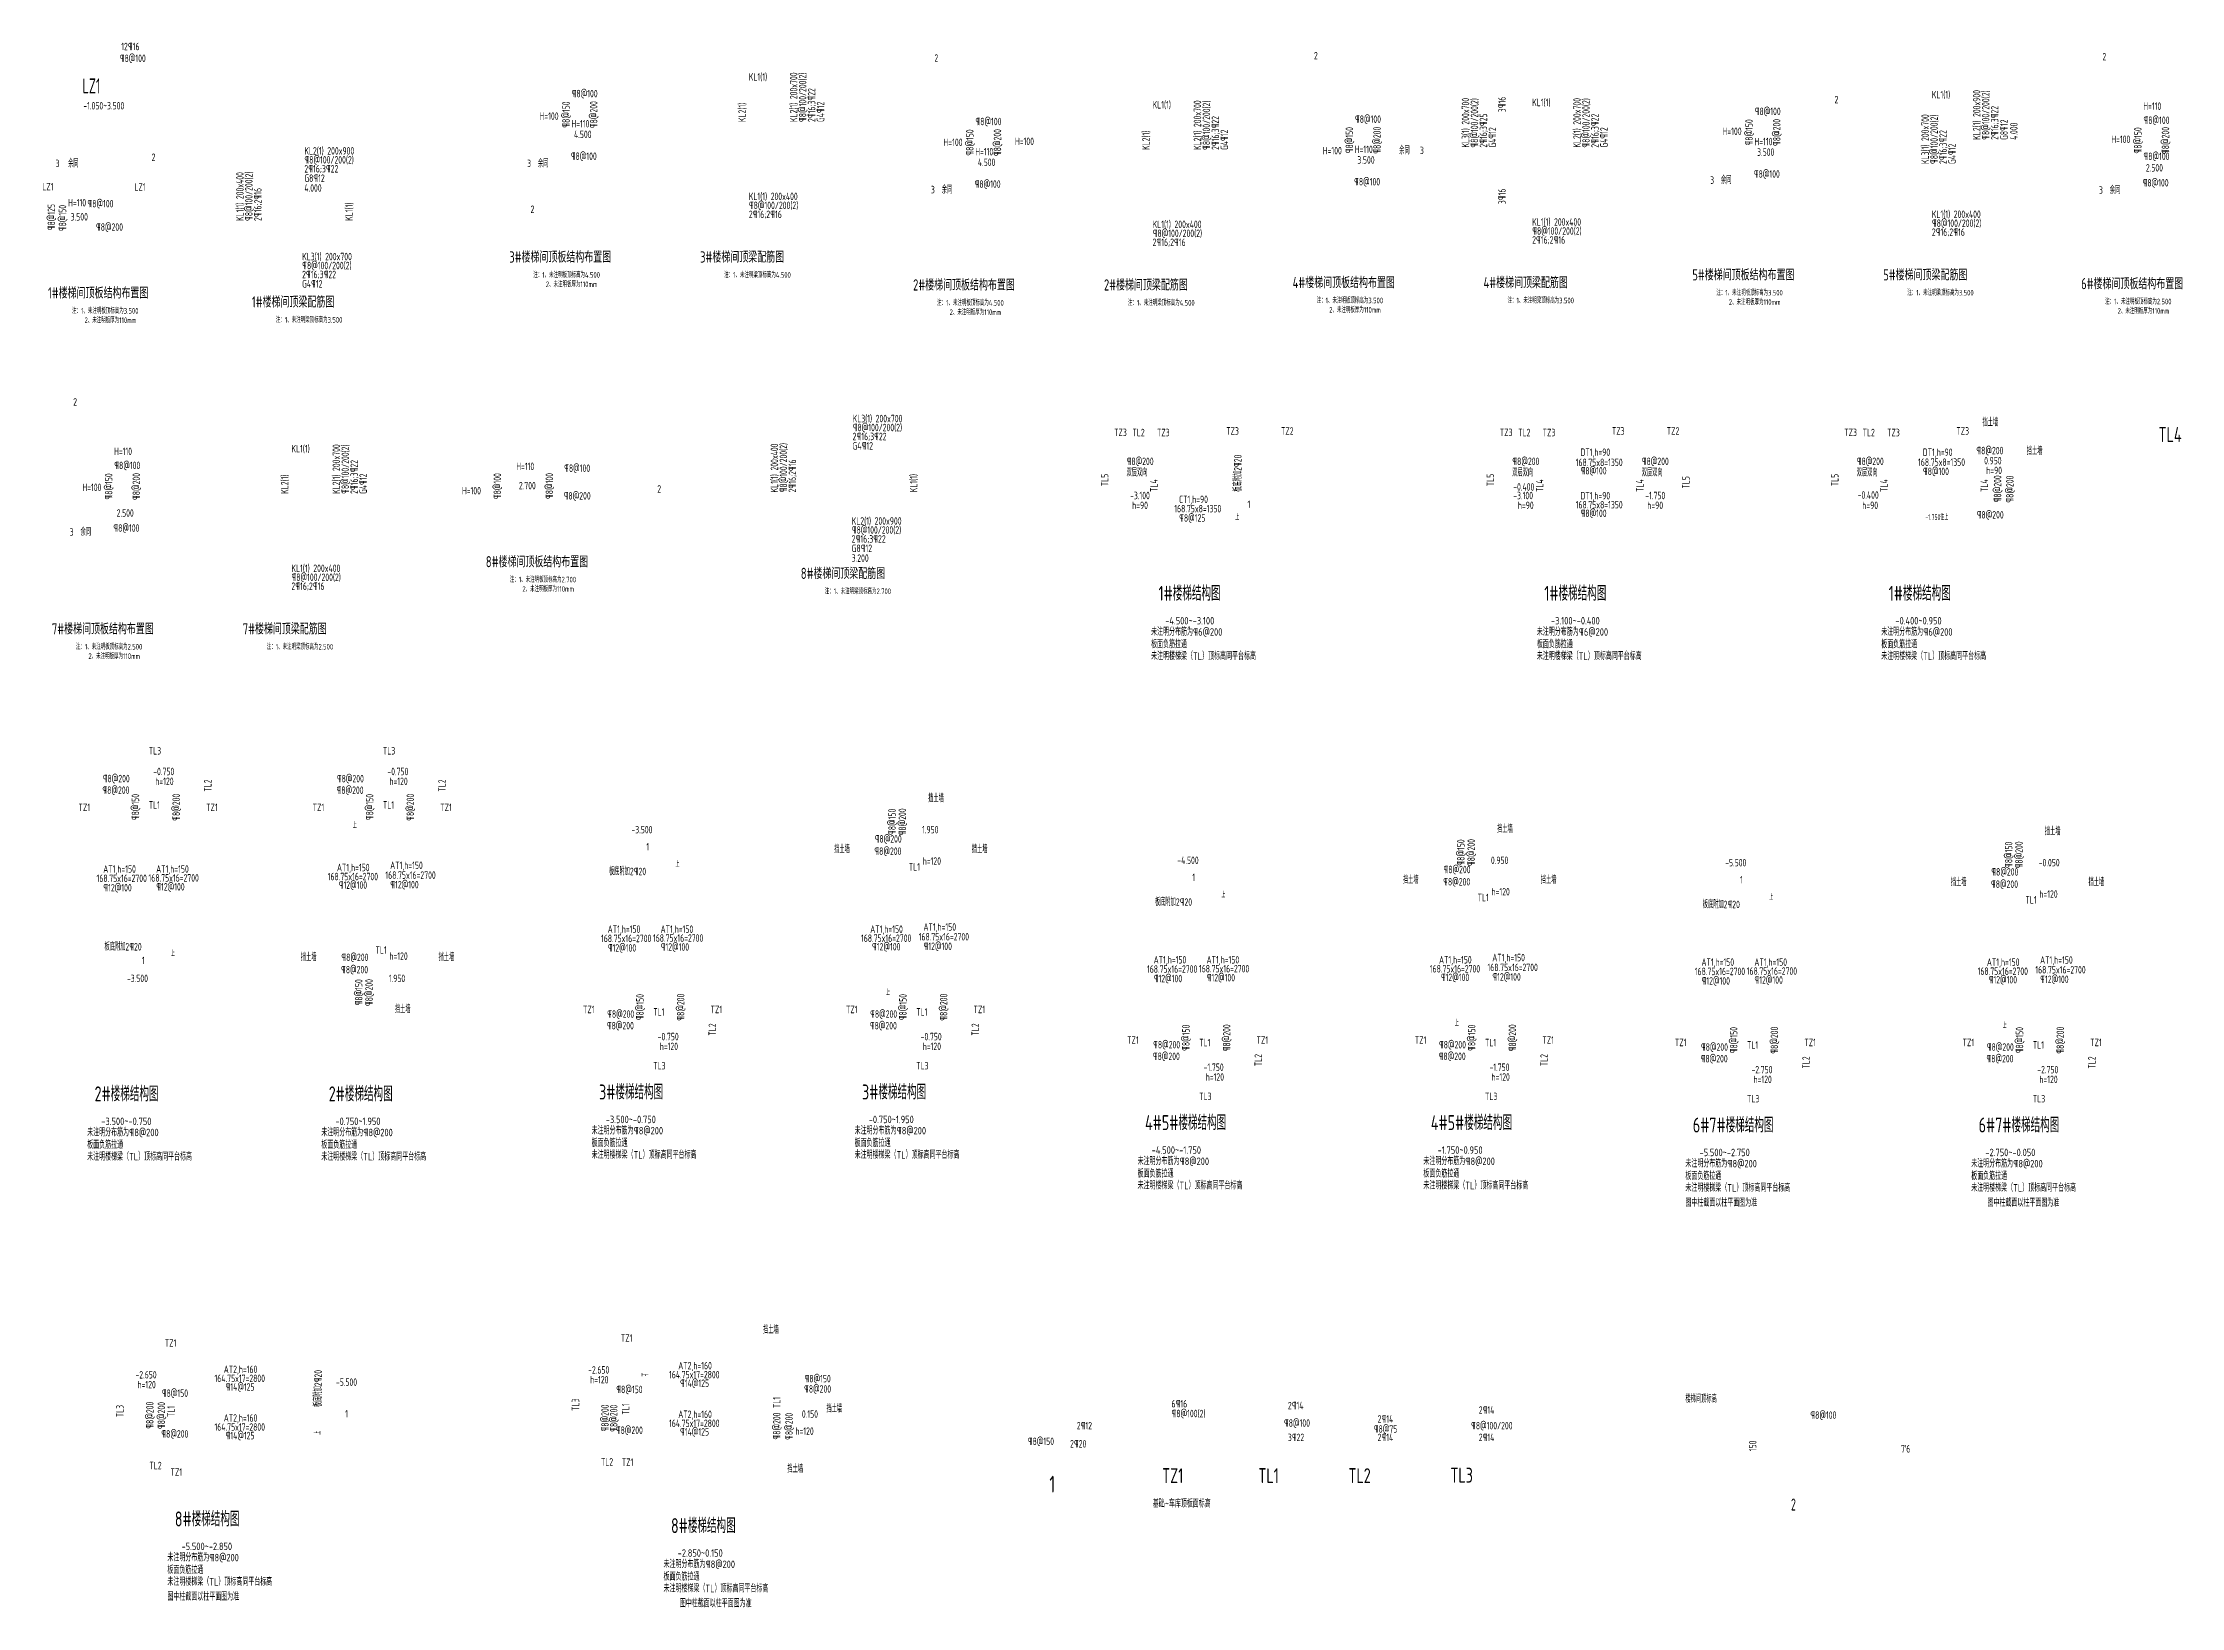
# Model space of a CAD drawing. Extents: x 2468086 to 6957054, y -3413633 to -667223.
# Drawn here: x 4957225 to 5100347, y -1425152 to -1320450 of the extents above; entities that cross this region are included whole.
import ezdxf

# ---------------------------------------------------------------- set-up
doc = ezdxf.new("R2010")
doc.units = 0
doc.header["$LTSCALE"] = 100
doc.header["$MEASUREMENT"] = 0
doc.layers.get('0').update_dxf_attribs({"linetype": 'CONTINUOUS'})
for name, color, linetype in [('柱编号', 211, 'CONTINUOUS'), ('水平标注', 2, 'CONTINUOUS'), ('轴线__尺寸数字', 7, 'CONTINUOUS')]:
    doc.layers.add(name, color=color, linetype=linetype)
doc.styles.add('GB', font='gbxwxt.shx', dxfattribs={"width": 0.7, "height": 500, "bigfont": 'gbhzfs.shx'})

msp = doc.modelspace()

# ---------------------------------------------------------------- texts
at = {"style": 'GB', "width": 0.7}
for s, height, p in [('12¶16', 500, (4962476.6, -1320950)), ('¶8@100', 500, (4962375, -1321738.1)), ('LZ1', 1000, (4959884.1, -1323835.8)), ('-1.050~3.500', 500, (4959938.8, -1324914.6)), ('H=100', 500, (4990474.7, -1325609.9)), ('H=110', 500, (5097806.6, -1324942.1)), ('H=110', 500, (4992606.3, -1326118.8)), ('4.500', 500, (4992780.8, -1326828.7)), ('H=100', 500, (5069651.3, -1326621.5)), ('H=100', 500, (5095666.3, -1327161.8)), ('H=100', 500, (5017510.6, -1327362.3)), ('H=110', 500, (5019632.9, -1327987)), ('H=100', 500, (5022292, -1327296.9)), ('H=100', 500, (5042896.3, -1327915.8)), ('H=110', 500, (5045035, -1327830.5)), ('3.500', 500, (5045209.6, -1328540.4)), ('余同', 500, (5048006.1, -1327915)), ('H=110', 500, (5071785.8, -1327310.2)), ('3.500', 500, (5071960.4, -1328020.2)), ('余同', 500, (4958922.4, -1328787)), ('余同', 500, (4990363.7, -1328787)), ('4.500', 500, (5019807.5, -1328696.9)), ('余同', 500, (5069543.2, -1329904.3)), ('2.500', 500, (5097981.2, -1329067.9)), ('LZ1', 500, (4957192.6, -1330331)), ('H=110', 500, (4958922.4, -1331403.9)), ('¶8@100', 500, (4960211, -1331464.6)), ('LZ1', 500, (4963357.4, -1330349.1)), ('余同', 500, (5017390.3, -1330535.1)), ('余同', 500, (5095564, -1330571.8)), ('3.500', 500, (4959092.5, -1332348.4)), ('¶8@200', 500, (4960781.7, -1333034.7)), ('H=110', 500, (4961994.9, -1348045.7)), ('H=110', 500, (4988913.1, -1349050.9)), ('¶8@100', 500, (4992114.8, -1349171.7)), ('H=100', 500, (4959875.4, -1350457.4)), ('H=100', 500, (4985279.5, -1350676.2)), ('2.700', 500, (4989087.7, -1350335.4)), ('¶8@200', 500, (4992083.9, -1351021.7)), ('2.500', 500, (4962169.5, -1352171.5)), ('上', 375, (5037035, -1352388.9)), ('-1.750往上', 375, (5083224.5, -1352388.9)), ('余同', 500, (4959752.3, -1353447.9)), ('上', 375, (4977974.4, -1373010.1)), ('上', 375, (4999569.2, -1375616.4)), ('上', 375, (5036109.6, -1377666.4)), ('上', 375, (5072773.7, -1377825.1)), ('上', 375, (4965807.6, -1381586)), ('上', 375, (5013667, -1384192.2)), ('上', 375, (5051736.4, -1386242.2)), ('上', 375, (5088400.5, -1386401)), ('¶8@150', 500, (5008205, -1410100.8)), ('¶8@150', 500, (4965185.9, -1411075.4)), ('¶8@150', 500, (4995605, -1410827.4)), ('¶8@200', 500, (5008174.1, -1410791.9)), ('楼梯间顶标高', 500, (5067161.8, -1411461.2)), ('¶8@100(2)', 500, (5032766.8, -1412437)), ('6¶16', 500, (5032766.8, -1411785.6)), ('¶8@100', 500, (5040292.7, -1413076.7)), ('2¶14', 500, (5040555, -1411904.2)), ('2¶14', 500, (5046564.1, -1412804.2)), ('2¶14', 500, (5053330.8, -1412204.2)), ('¶8@100', 500, (5075521.1, -1412543.7)), ('¶8@200', 500, (4965155, -1413801.1)), ('¶8@200', 500, (4995574.1, -1413553.1)), ('¶8@150', 500, (5023145.9, -1414299)), ('2¶20', 500, (5025981.5, -1414465.2)), ('2¶12', 500, (5026427.5, -1413251.1)), ('3¶22', 500, (5040555, -1414036.7)), ('¶8@75', 500, (5046301.8, -1413468.8)), ('2¶14', 500, (5046564.1, -1414036.7)), ('¶8@100/200', 500, (5052815.1, -1413247.6)), ('2¶14', 500, (5053330.8, -1414036.7)), ('TL2 ', 500, (4964362, -1415918.1)), ('TL2 ', 500, (4994581.1, -1415670)), ('7′6', 500, (5081593.6, -1414800.7)), ('2', 800, (5074227.6, -1418680.1))]:
    msp.add_text(s, height=height, dxfattribs=at).set_placement(p)
for s, height, rotation, p in [('¶8@150', 500, 90, (4992494, -1326138.7)), ('¶8@200', 500, 90, (4994344, -1326169.6)), ('¶8@150', 500, 90, (5019520.7, -1328007)), ('¶8@200', 500, 90, (5021370.6, -1328037.8)), ('¶8@150', 500, 90, (5044922.7, -1327850.4)), ('¶8@200', 500, 90, (5046772.7, -1327881.3)), ('¶8@150', 500, 90, (5071673.6, -1327330.2)), ('¶8@200', 500, 90, (5073523.5, -1327361.1)), ('¶8@150', 500, 90, (5097694.3, -1327867.5)), ('¶8@200', 500, 90, (5099544.3, -1327898.3)), ('¶8@150', 500, 90, (4961882.6, -1351024.7)), ('¶8@200', 500, 90, (4963732.6, -1351055.6)), ('¶8@150', 500, 90, (4963677.9, -1372481.2)), ('¶8@200', 500, 90, (4966403.6, -1372524)), ('TL2 ', 500, 90, (4968520.5, -1370567.3)), ('¶8@150', 500, 90, (4979347.4, -1372481.2)), ('¶8@200', 500, 90, (4982073.1, -1372524)), ('TL2 ', 500, 90, (4984190, -1370567.3)), ('¶8@150', 500, 90, (5014313.3, -1373471.5)), ('¶8@200', 500, 90, (5015004.5, -1373502.4)), ('¶8@150', 500, 90, (5052382.8, -1375521.5)), ('¶8@200', 500, 90, (5053073.9, -1375552.3)), ('¶8@150', 500, 90, (5089046.8, -1375680.2)), ('¶8@200', 500, 90, (5089738, -1375711.1)), ('¶8@150', 500, 90, (4978620.8, -1384881.2)), ('¶8@200', 500, 90, (4979311.9, -1384924)), ('¶8@150', 500, 90, (4997439.4, -1385871.5)), ('¶8@200', 500, 90, (5000165.1, -1385902.4)), ('¶8@150', 500, 90, (5015040, -1385871.5)), ('¶8@200', 500, 90, (5017765.7, -1385902.4)), ('TL2 ', 500, 90, (5002282, -1386895.4)), ('TL2 ', 500, 90, (5019882.6, -1386895.4)), ('¶8@150', 500, 90, (5033979.9, -1387921.5)), ('¶8@200', 500, 90, (5036705.6, -1387952.3)), ('¶8@150', 500, 90, (5053109.4, -1387921.5)), ('¶8@200', 500, 90, (5055835.1, -1387952.3)), ('¶8@150', 500, 90, (5070643.9, -1388080.2)), ('¶8@200', 500, 90, (5073369.7, -1388111.1)), ('¶8@150', 500, 90, (5089773.5, -1388080.2)), ('¶8@200', 500, 90, (5092499.2, -1388111.1)), ('TL2 ', 500, 90, (5038822.5, -1388945.3)), ('TL2 ', 500, 90, (5057952, -1388945.3)), ('TL2 ', 500, 90, (5075486.6, -1389104.1)), ('TL2 ', 500, 90, (5094616.1, -1389104.1)), ('上', 375, 270, (4997284.3, -1409454.4)), ('上', 375, 90, (4975816.7, -1413608.7)), ('150', 500, 90, (5071915.3, -1414707.2))]:
    msp.add_text(s, height=height, rotation=rotation, dxfattribs=at).set_placement(p)
at = {"ltscale": 0.1, "style": 'GB', "width": 0.8}
for s, height, p in [('注：1、未注明板顶标高为4.500', 375, (4990053.7, -1336172.2)), ('2、未注明板厚为110mm', 375, (4990891.6, -1336800.6)), ('注：1、未注明梁顶标高为4.500', 375, (5002827.9, -1336172.2)), ('注：1、未注明板顶标高为3.500', 375, (4959182.7, -1338576.3)), ('注：1、未注明板顶标高为4.500', 375, (5017080.4, -1338040.5)), ('注：1、未注明梁顶标高为4.500', 375, (5029854.6, -1338040.5)), ('注：1、未注明板顶标高为3.500', 375, (5042482.4, -1337883.9)), ('2、未注明板厚为110mm', 375, (5043320.3, -1338512.3)), ('注：1、未注明梁顶标高为3.500', 375, (5055256.6, -1337883.9)), ('注：1、未注明板顶标高为3.500', 375, (5069233.2, -1337363.7)), ('2、未注明板厚为110mm', 375, (5070071.2, -1337992)), ('注：1、未注明梁顶标高为3.500', 375, (5082007.5, -1337363.7)), ('注：1、未注明板顶标高为2.500', 375, (5095254, -1337954.6)), ('2、未注明板厚为110mm', 375, (5096092, -1338582.9)), ('2、未注明板厚为110mm', 375, (4960020.7, -1339204.7)), ('注：1、未注明梁顶标高为3.500', 375, (4972827.1, -1339180.8)), ('2、未注明板厚为110mm', 375, (5017918.3, -1338668.8)), ('注：1、未注明板顶标高为2.700', 375, (4988485, -1356563.3)), ('2、未注明板厚为110mm', 375, (4989322.9, -1357191.7)), ('注：1、未注明梁顶标高为2.700', 375, (5009565.7, -1357346.4)), ('未注明分布筋为¶6@200', 500, (5031404.1, -1360130.7)), ('-4.500~-3.100', 500, (5032348.8, -1359381.6)), ('未注明分布筋为¶6@200', 500, (5057219.7, -1360130.7)), ('-3.100~-0.400', 500, (5058164.4, -1359381.6)), ('未注明分布筋为¶6@200', 500, (5080271.7, -1360130.7)), ('-0.400~0.950', 500, (5081216.4, -1359381.6)), ('注：1、未注明板顶标高为2.500', 375, (4959442.3, -1361058.2)), ('注：1、未注明梁顶标高为2.500', 375, (4972216.6, -1361058.2)), ('板面负筋拉通', 500, (5031404.1, -1360961.4)), ('板面负筋拉通', 500, (5057219.7, -1360961.4)), ('板面负筋拉通', 500, (5080271.7, -1360961.4)), ('2、未注明板厚为110mm', 375, (4960280.2, -1361686.5)), ('未注明楼梯梁（TL）顶标高同平台标高', 500, (5031404.1, -1361754.3)), ('未注明楼梯梁（TL）顶标高同平台标高', 500, (5057219.7, -1361754.3)), ('未注明楼梯梁（TL）顶标高同平台标高', 500, (5080271.7, -1361754.3)), ('-3.500~-0.750', 500, (4961142.7, -1392880.2)), ('-0.750~1.950', 500, (4976812.2, -1392880.2)), ('-3.500~-0.750', 500, (4994904.3, -1392756.8)), ('-0.750~1.950', 500, (5012504.8, -1392756.8)), ('板面负筋拉通', 500, (4960198, -1394460)), ('未注明分布筋为¶8@200', 500, (4960198, -1393629.3)), ('板面负筋拉通', 500, (4975867.6, -1394460)), ('未注明分布筋为¶8@200', 500, (4975867.6, -1393629.3)), ('板面负筋拉通', 500, (4993959.6, -1394336.6)), ('未注明分布筋为¶8@200', 500, (4993959.6, -1393505.9)), ('板面负筋拉通', 500, (5011560.1, -1394336.6)), ('未注明分布筋为¶8@200', 500, (5011560.1, -1393505.9)), ('未注明楼梯梁（TL）顶标高同平台标高', 500, (4960198, -1395252.9)), ('未注明楼梯梁（TL）顶标高同平台标高', 500, (4975867.6, -1395252.9)), ('未注明楼梯梁（TL）顶标高同平台标高', 500, (4993959.6, -1395129.5)), ('未注明楼梯梁（TL）顶标高同平台标高', 500, (5011560.1, -1395129.5)), ('未注明分布筋为¶8@200', 500, (5030500, -1395555.8)), ('-4.500~-1.750', 500, (5031444.7, -1394806.7)), ('未注明分布筋为¶8@200', 500, (5049629.6, -1395555.8)), ('-1.750~0.950', 500, (5050574.2, -1394806.7)), ('未注明分布筋为¶8@200', 500, (5067164.1, -1395714.6)), ('-5.500~-2.750', 500, (5068108.8, -1394965.5)), ('未注明分布筋为¶8@200', 500, (5086293.6, -1395714.6)), ('-2.750~-0.050', 500, (5087238.3, -1394965.5)), ('板面负筋拉通', 500, (5030500, -1396386.5)), ('未注明楼梯梁（TL）顶标高同平台标高', 500, (5030500, -1397179.4)), ('板面负筋拉通', 500, (5049629.6, -1396386.5)), ('未注明楼梯梁（TL）顶标高同平台标高', 500, (5049629.6, -1397179.4)), ('板面负筋拉通', 500, (5067164.1, -1396545.3)), ('未注明楼梯梁（TL）顶标高同平台标高', 500, (5067164.1, -1397338.2)), ('板面负筋拉通', 500, (5086293.6, -1396545.3)), ('未注明楼梯梁（TL）顶标高同平台标高', 500, (5086293.6, -1397338.2)), ('图中柱截面以柱平面图为准', 500, (5067164.1, -1398336)), ('图中柱截面以柱平面图为准', 500, (5087385.6, -1398336)), ('基础~车库顶板面标高', 500, (5031515.4, -1418471.9)), ('-5.500~-2.850', 500, (4966510.7, -1421329.8)), ('板面负筋拉通', 500, (4965566, -1422909.6)), ('未注明分布筋为¶8@200', 500, (4965566, -1422078.9)), ('未注明分布筋为¶8@200', 500, (4998773.3, -1422526.6)), ('-2.850~0.150', 500, (4999718, -1421777.5)), ('未注明楼梯梁（TL）顶标高同平台标高', 500, (4965566, -1423702.5)), ('板面负筋拉通', 500, (4998773.3, -1423357.2)), ('未注明楼梯梁（TL）顶标高同平台标高', 500, (4998773.3, -1424150.2)), ('图中柱截面以柱平面图为准', 500, (4965566, -1424700.3)), ('图中柱截面以柱平面图为准', 500, (4999865.2, -1425147.9))]:
    msp.add_text(s, height=height, dxfattribs=at).set_placement(p)
at = {"layer": '柱编号', "style": 'GB', "width": 0.7}
for s, p in [('2', (5016900.9, -1321719.2)), ('2', (5042303, -1321562.6)), ('2', (5095074.6, -1321633.3)), ('¶8@100', (4992615.9, -1324100.7)), ('¶8@100', (5045044.6, -1325812.4)), ('¶8@100', (5071795.5, -1325292.2)), ('2', (5077143.9, -1324506.6)), ('¶8@100', (5097816.3, -1325883.1)), ('¶8@100', (5019642.6, -1325969)), ('2', (4964512.2, -1328359.1)), ('¶8@100', (4992557.7, -1328290.4)), ('3', (5049392.5, -1327904.1)), ('¶8@100', (5097816.3, -1328299.8)), ('3', (4958081.7, -1328776.1)), ('3', (4989639.9, -1328776.1)), ('¶8@100', (5019584.4, -1330158.7)), ('¶8@100', (5044986.4, -1330002.1)), ('3', (5068819.5, -1329893.4)), ('¶8@100', (5071737.3, -1329481.9)), ('¶8@100', (5097758, -1330072.8)), ('3', (5016666.6, -1330524.2)), ('3', (5094840.3, -1330560.9)), ('2', (4989874.3, -1331838.3)), ('2', (4959262.9, -1344736.9)), ('TZ3', (5028925.3, -1346773.4)), ('TL2', (5030158.5, -1346782.6)), ('TZ3', (5031793.5, -1346785.1)), ('TZ3', (5036428.4, -1346676.6)), ('TZ2', (5040095.5, -1346676.6)), ('TZ3', (5054740.9, -1346773.4)), ('TL2', (5055974.1, -1346782.6)), ('TZ3', (5057609.1, -1346785.1)), ('TZ3', (5062244, -1346676.6)), ('TZ2', (5065911.1, -1346676.6)), ('TZ3', (5077792.9, -1346773.4)), ('TL2', (5079026.1, -1346782.6)), ('TZ3', (5080661.1, -1346785.1)), ('TZ3', (5085296, -1346676.6)), ('挡土墙', (5087046.9, -1346110.5)), ('¶8@200', (5029758.2, -1348713.1)), ('¶8@200', (5055573.8, -1348713.1)), ('DT1,h=90', (5060140.8, -1348101)), ('¶8@200', (5064238, -1348713.1)), ('¶8@200', (5078625.8, -1348713.1)), ('DT1,h=90', (5083055.1, -1348101)), ('¶8@200', (5086632.1, -1347991.1)), ('0.950', (5087157.5, -1348664.4)), ('挡土墙', (5090006.2, -1348026.5)), ('¶8@100', (4962004.6, -1348986.7)), ('双层双向', (5029758.2, -1349468.7)), ('双层双向', (5055573.8, -1349468.7)), ('168.75x8=1350', (5059820.1, -1348783.6)), ('¶8@100', (5060142, -1349343.1)), ('双层双向', (5064238, -1349468.7)), ('双层双向', (5078625.8, -1349468.7)), ('168.75x8=1350', (5082734.4, -1348768.3)), ('¶8@100', (5083056.3, -1349386.5)), ('h=90', (5087293.7, -1349320.1)), ('2', (4998352.3, -1350563.2)), ('-3.100', (5029997.9, -1350999.9)), ('CT1,h=90', (5033275.2, -1351257.9)), ('-0.400', (5055641.8, -1350424.3)), ('-3.100', (5055641.8, -1350999.9)), ('DT1,h=90', (5060140.8, -1351012)), ('-1.750', (5064477.7, -1350999.9)), ('-0.400', (5078693.8, -1350966.6)), ('h=90', (5030134, -1351655.6)), ('168.75x8=1350', (5032954.5, -1351876.2)), ('¶8@125', (5033276.5, -1352503.3)), ('1', (5037859.5, -1351582.8)), ('h=90', (5055949.6, -1351655.6)), ('168.75x8=1350', (5059820.1, -1351616.6)), ('¶8@100', (5060142, -1352189.1)), ('h=90', (5064613.8, -1351655.6)), ('h=90', (5079001.6, -1351655.6)), ('¶8@200', (5086653, -1352291.3)), ('3', (4959028.5, -1353436.9)), ('¶8@100', (4961946.3, -1353176.4)), ('TL3', (4964319.3, -1368084.8)), ('TL3', (4979988.8, -1368084.8)), ('¶8@200', (4961232.8, -1369942.2)), ('-0.750', (4964619.9, -1369469.1)), ('h=120', (4964756.1, -1370124.8)), ('¶8@200', (4976902.3, -1369946.1)), ('-0.750', (4980289.4, -1369469.1)), ('h=120', (4980425.6, -1370124.8)), ('¶8@200', (4961211.9, -1370717.3)), ('¶8@200', (4976881.5, -1370721.2)), ('挡土墙', (5016484.9, -1371269.9)), ('TZ1', (4959618.6, -1371871.3)), ('TL1', (4964319.3, -1371706.6)), ('TZ1', (4968159, -1371871.3)), ('TZ1', (4975288.1, -1371871.3)), ('TL1', (4979988.8, -1371706.6)), ('TZ1', (4983828.5, -1371871.3)), ('-3.500', (4996620.6, -1373360.1)), ('¶8@200', (5012898.7, -1373979.5)), ('1.950', (5016076.3, -1373360.1)), ('挡土墙', (5054554.4, -1373319.9)), ('挡土墙', (5091218.4, -1373478.7)), ('AT1,h=150', (4976912.5, -1375896.6)), ('AT1,h=150', (4980476.5, -1375747.6)), ('1', (4997619.6, -1374507.1)), ('挡土墙', (5010189.2, -1374677)), ('¶8@200', (5012877.9, -1374801.5)), ('TL1', (5015188.9, -1375851.9)), ('h=120', (5016118.2, -1375465.6)), ('挡土墙', (5019409.3, -1374677)), ('-4.500', (5033161, -1375410.1)), ('0.950', (5054145.7, -1375410.1)), ('-5.500', (5069825.1, -1375568.8)), ('-0.050', (5090809.8, -1375568.8)), ('168.75x16=2700', (4960824.3, -1376615.9)), ('AT1,h=150', (4961273, -1375994.9)), ('¶12@100', (4961274.3, -1377248.4)), ('168.75x16=2700', (4964301.4, -1376590.7)), ('AT1,h=150', (4964814.1, -1375994.9)), ('¶12@100', (4964815.4, -1377188.9)), ('168.75x16=2700', (4976294.2, -1376500)), ('¶12@100', (4977028.2, -1377073.8)), ('168.75x16=2700', (4980155.8, -1376405.6)), ('¶12@100', (4980477.8, -1377041)), ('板底附加2¶20', (4995117.8, -1376160.3)), ('1', (5034160.1, -1376557.1)), ('挡土墙', (5048258.6, -1376726.9)), ('¶8@200', (5050947.3, -1376851.5)), ('¶8@200', (5050968.2, -1376029.5)), ('挡土墙', (5057478.7, -1376726.9)), ('1', (5070824.1, -1376715.8)), ('挡土墙', (5084922.7, -1376885.7)), ('¶8@200', (5087611.4, -1377010.3)), ('¶8@200', (5087632.2, -1376188.2)), ('挡土墙', (5094142.8, -1376885.7)), ('板底附加2¶20', (5031658.3, -1378210.3)), ('TL1', (5053258.4, -1377901.8)), ('h=120', (5054187.6, -1377515.5)), ('板底附加2¶20', (5068322.4, -1378369.1)), ('TL1', (5089922.5, -1378060.6)), ('h=120', (5090851.7, -1377674.3)), ('AT1,h=150', (4995034.6, -1380021.5)), ('AT1,h=150', (4998575.7, -1380021.5)), ('AT1,h=150', (5012605.1, -1380021.5)), ('AT1,h=150', (5016169, -1379872.6)), ('板底附加2¶20', (4961356.3, -1381201.3)), ('TL1', (4979496.4, -1381415)), ('168.75x16=2700', (4994585.9, -1380642.5)), ('¶12@100', (4995035.8, -1381275)), ('168.75x16=2700', (4998063, -1380617.3)), ('¶12@100', (4998577, -1381215.6)), ('168.75x16=2700', (5011986.8, -1380624.9)), ('¶12@100', (5012720.8, -1381198.7)), ('168.75x16=2700', (5015848.4, -1380530.5)), ('¶12@100', (5016170.3, -1381165.9)), ('1', (4963858.1, -1382116)), ('挡土墙', (4974496.6, -1381906)), ('¶8@200', (4977185.3, -1382729.2)), ('¶8@200', (4977206.2, -1381907.2)), ('h=120', (4980425.6, -1381827.5)), ('挡土墙', (4983716.7, -1381906)), ('168.75x16=2700', (5031126.4, -1382692.5)), ('AT1,h=150', (5031575, -1382071.5)), ('168.75x16=2700', (5034603.4, -1382667.3)), ('AT1,h=150', (5035116.1, -1382071.5)), ('168.75x16=2700', (5050056.2, -1382674.8)), ('AT1,h=150', (5050674.5, -1382071.5)), ('168.75x16=2700', (5053917.8, -1382580.5)), ('AT1,h=150', (5054238.5, -1381922.5)), ('168.75x16=2700', (5067790.4, -1382851.2)), ('AT1,h=150', (5068239.1, -1382230.2)), ('168.75x16=2700', (5071267.5, -1382826)), ('AT1,h=150', (5071780.2, -1382230.2)), ('168.75x16=2700', (5086720.3, -1382833.6)), ('AT1,h=150', (5087338.6, -1382230.2)), ('168.75x16=2700', (5090581.9, -1382739.2)), ('AT1,h=150', (5090902.5, -1382081.3)), ('-3.500', (4962859, -1383318.9)), ('1.950', (4980383.8, -1383318.9)), ('¶12@100', (5031576.3, -1383325)), ('¶12@100', (5035117.4, -1383265.5)), ('¶12@100', (5050790.2, -1383248.7)), ('¶12@100', (5054239.7, -1383215.9)), ('¶12@100', (5068240.4, -1383483.8)), ('¶12@100', (5071781.5, -1383424.3)), ('¶12@100', (5087454.3, -1383407.5)), ('¶12@100', (5090903.8, -1383374.6)), ('挡土墙', (4980792.4, -1385380.9)), ('TZ1', (4993380.1, -1385395.5)), ('¶8@200', (4994994.4, -1385704.9)), ('TL1', (4998080.8, -1385560.2)), ('TZ1', (5001920.5, -1385395.5)), ('TZ1', (5010980.7, -1385395.5)), ('¶8@200', (5012594.9, -1385704.9)), ('TL1', (5015681.3, -1385560.2)), ('TZ1', (5019521.1, -1385395.5)), ('¶8@200', (4994973.5, -1386479.9)), ('-0.750', (4998381.5, -1387209.9)), ('¶8@200', (5012574, -1386479.9)), ('-0.750', (5015982, -1387209.9)), ('h=120', (4998517.6, -1387865.6)), ('h=120', (5016118.2, -1387865.6)), ('TZ1', (5029795.7, -1387445.5)), ('¶8@200', (5031513.9, -1388529.9)), ('¶8@200', (5031534.8, -1387754.8)), ('TL1', (5034621.3, -1387610.2)), ('TZ1', (5038461, -1387445.5)), ('TZ1', (5049050.1, -1387445.5)), ('¶8@200', (5050643.5, -1388529.9)), ('¶8@200', (5050664.3, -1387754.8)), ('TL1', (5053750.8, -1387610.2)), ('TZ1', (5057590.5, -1387445.5)), ('TZ1', (5066459.8, -1387604.2)), ('¶8@200', (5068178, -1388688.7)), ('¶8@200', (5068198.9, -1387913.6)), ('TL1', (5071285.3, -1387768.9)), ('TZ1', (5075125.1, -1387604.2)), ('TZ1', (5085714.2, -1387604.2)), ('¶8@200', (5087307.5, -1388688.7)), ('¶8@200', (5087328.4, -1387913.6)), ('TL1', (5090414.9, -1387768.9)), ('TZ1', (5094254.6, -1387604.2)), ('TL3', (4998080.8, -1389160.2)), ('TL3', (5015681.3, -1389160.2)), ('-1.750', (5034921.9, -1389259.8)), ('h=120', (5035058.1, -1389915.5)), ('-1.750', (5054051.4, -1389259.8)), ('h=120', (5054187.6, -1389915.5)), ('-2.750', (5071586, -1389418.6)), ('h=120', (5071722.2, -1390074.3)), ('-2.750', (5090715.5, -1389418.6)), ('h=120', (5090851.7, -1390074.3)), ('TL3', (5034621.3, -1391210.2)), ('TL3', (5053750.8, -1391210.2)), ('TL3', (5071285.3, -1391368.9)), ('TL3', (5090414.9, -1391368.9)), ('TZ1', (4995912.8, -1407388.9)), ('挡土墙', (5005430.3, -1406833.8)), ('TZ1', (4965388.7, -1407721)), ('-2.650', (4963429.6, -1409845.2)), ('164.75x17=2800', (4968719.3, -1410083.3)), ('AT2,h=160', (4969337.6, -1409479.9)), ('-2.650', (4993725.1, -1409518.4)), ('h=120', (4993861.3, -1410174.1)), ('164.75x17=2800', (4999138.4, -1409835.2)), ('AT2,h=160', (4999756.7, -1409231.8)), ('h=120', (4963565.7, -1410500.9)), ('¶14@125', (4969453.3, -1410657.1)), ('-5.500', (4976845.7, -1410338.2)), ('¶14@125', (4999872.4, -1410409)), ('AT2,h=160', (4969337.6, -1412733.7)), ('1', (4977466.3, -1412456.6)), ('164.75x17=2800', (4999138.4, -1413089.1)), ('AT2,h=160', (4999756.7, -1412485.7)), ('0.150', (5008029.5, -1412474.6)), ('挡土墙', (5009671.4, -1412112.9)), ('164.75x17=2800', (4968719.3, -1413337.1)), ('¶14@125', (4969453.3, -1413911)), ('¶14@125', (4999872.4, -1413662.9)), ('h=120', (5007599.3, -1413616.7)), ('TZ1', (4995976.5, -1415694.9)), ('TZ1', (4965776.6, -1416360.3)), ('挡土墙', (5007055.4, -1416138.2))]:
    msp.add_text(s, height=500, dxfattribs=at).set_placement(p)
for s, p in [('¶8@125', (4958049.3, -1333000)), ('¶8@150', (4958794.7, -1333063.2)), ('¶8@100', (4987897.5, -1350995.9)), ('¶8@100', (4991378.4, -1350987)), ('TL5', (5028541.9, -1350131.4)), ('板底附加2¶20', (5037457, -1350501)), ('TL5', (5054357.4, -1350131.4)), ('TL5', (5067441.9, -1350283.4)), ('TL5', (5077409.4, -1350131.4)), ('TL4', (5031840.1, -1350512.6)), ('TL4', (5057655.7, -1350512.6)), ('TL4', (5064363.7, -1350512.6)), ('TL4', (5080707.7, -1350512.6)), ('TL4', (5087415.7, -1350512.6)), ('¶8@200', (5088303.3, -1351210)), ('¶8@200', (5089125.3, -1351230.9)), ('板底附加2¶20', (4975904, -1411758.8)), ('TL3', (4962632.1, -1412435.8)), ('¶8@200', (4964639, -1413208.1)), ('¶8@200', (4965414.1, -1413229)), ('TL1', (4966060.4, -1412424.1)), ('TL3', (4993129.2, -1412016.1)), ('¶8@200', (4995102.6, -1413394.3)), ('¶8@200', (4995687.8, -1413415.2)), ('TL1', (4996481.8, -1412261.4)), ('¶8@200', (5006598.6, -1413934)), ('TL1', (5006596.4, -1411824.9)), ('¶8@200', (5007420.6, -1413954.9))]:
    msp.add_text(s, height=500, rotation=90, dxfattribs=at).set_placement(p)
at = {"layer": '水平标注', "style": 'GB', "width": 0.7}
for s, p in [('KL1(1)  ', (5004477.8, -1322982.2)), ('KL1(1)  ', (5083657.4, -1324173.7)), ('KL1(1)  ', (5031504.5, -1324850.5)), ('KL1(1)  ', (5056906.5, -1324693.9)), ('¶8@100/200(2)', (4974733.7, -1328533.7)), ('KL2(1) 200x900', (4974733.7, -1327933.7)), ('2¶16;3¶22 ', (4974733.7, -1329133.7)), ('G8¶12', (4974733.7, -1329761.5)), ('4.000', (4974733.7, -1330419.1)), ('¶8@100/200(2)', (5004477.8, -1331582.2)), ('KL1(1) 200x400', (5004477.8, -1330982.2)), ('2¶16;2¶16', (5004477.8, -1332182.2)), ('KL1(1) 200x400', (5031504.5, -1332850.5)), ('KL1(1) 200x400', (5056906.5, -1332693.9)), ('¶8@100/200(2)', (5083657.4, -1332773.7)), ('KL1(1) 200x400', (5083657.4, -1332173.7)), ('¶8@100/200(2)', (5031504.5, -1333450.5)), ('2¶16;2¶16', (5031504.5, -1334050.5)), ('¶8@100/200(2)', (5056906.5, -1333293.9)), ('2¶16;2¶16', (5056906.5, -1333893.9)), ('2¶16;2¶16', (5083657.4, -1333373.7)), ('¶8@100/200(2)', (4974583.4, -1335606.3)), ('KL3(1) 200x700', (4974583.4, -1335006.3)), ('2¶16;3¶22 ', (4974583.4, -1336206.3)), ('G4¶12', (4974583.4, -1336834.1)), ('KL3(1) 200x700', (5011427.6, -1345848.1)), ('¶8@100/200(2)', (5011427.6, -1346448.1)), ('2¶16;3¶22 ', (5011427.6, -1347048.1)), ('KL1(1)  ', (4973866.4, -1347868.2)), ('G4¶12', (5011427.6, -1347675.9)), ('KL2(1) 200x900', (5011366.1, -1352704)), ('¶8@100/200(2)', (5011366.1, -1353304)), ('2¶16;3¶22 ', (5011366.1, -1353904)), ('KL1(1) 200x400', (4973866.4, -1355868.2)), ('3.200', (5011366.1, -1355189.4)), ('G8¶12', (5011366.1, -1354531.8)), ('¶8@100/200(2)', (4973866.4, -1356468.2)), ('2¶16;2¶16', (4973866.4, -1357068.2))]:
    msp.add_text(s, height=500, dxfattribs=at).set_placement(p)
for s, p in [('KL2(1) 200x700', (5007728.4, -1325756.3)), ('¶8@100/200(2)', (5008328.4, -1325756.3)), ('KL2(1) ', (5004278.4, -1325756.3)), ('2¶16;3¶22 ', (5008928.4, -1325756.3)), ('G4¶12', (5009528.4, -1325756.3)), ('KL2(1) 200x700', (5034755.1, -1327624.6)), ('¶8@100/200(2)', (5035355.1, -1327624.6)), ('KL3(1) 200x700', (5052695.4, -1327468)), ('¶8@100/200(2)', (5053295.4, -1327468)), ('3¶16', (5055137.9, -1325099.8)), ('KL2(1) 200x700', (5060157.1, -1327468)), ('¶8@100/200(2)', (5060757.1, -1327468)), ('KL2(1) 200x900', (5086908, -1326947.8)), ('¶8@100/200(2)', (5087508, -1326947.8)), ('2¶16;3¶22 ', (5088108, -1326947.8)), ('KL2(1) ', (5031305.1, -1327624.6)), ('2¶16;3¶22 ', (5035955.1, -1327624.6)), ('G4¶12', (5036555.1, -1327624.6)), ('2¶16;3¶25', (5053895.4, -1327468)), ('G4¶12', (5054495.4, -1327468)), ('2¶16;3¶22 ', (5061357.1, -1327468)), ('G4¶12', (5061957.1, -1327468)), ('KL3(1) 200x700', (5083458, -1328564.3)), ('¶8@100/200(2)', (5084058, -1328564.3)), ('G8¶12', (5088735.8, -1326947.8)), ('4.000', (5089393.4, -1326947.8)), ('2¶16;3¶22 ', (5084658, -1328564.3)), ('G4¶12', (5085258, -1328564.3)), ('KL1(1) 200x400', (4970667, -1332378.1)), ('¶8@100/200(2)', (4971267, -1332378.1)), ('2¶16;2¶16', (4971867, -1332378.1)), ('3¶16', (5055137.9, -1331252.9)), ('KL1(1)  ', (4977974.2, -1332367.6)), ('KL2(1) 200x700', (4977117.1, -1350642.3)), ('¶8@100/200(2)', (4977717.1, -1350642.3)), ('KL1(1) 200x400', (5006443.5, -1350543.7)), ('¶8@100/200(2)', (5007043.5, -1350543.7)), ('KL2(1) ', (4973667.1, -1350642.3)), ('2¶16;3¶22 ', (4978317.1, -1350642.3)), ('G4¶12', (4978917.1, -1350642.3)), ('2¶16;2¶16', (5007643.5, -1350543.7)), ('KL1(1)  ', (5015756.8, -1350533.1))]:
    msp.add_text(s, height=500, rotation=90, dxfattribs=at).set_placement(p)
at = {"layer": '轴线__尺寸数字', "style": 'GB', "width": 0.8}
for s, height, p in [('3#楼梯间顶板结构布置图', 750, (4988447.6, -1335162.3)), ('3#楼梯间顶梁配筋图', 750, (5001221.9, -1335162.3)), ('1#楼梯间顶板结构布置图', 750, (4957576.7, -1337566.4)), ('2#楼梯间顶板结构布置图', 750, (5015474.3, -1337030.5)), ('2#楼梯间顶梁配筋图', 750, (5028248.6, -1337030.5)), ('4#楼梯间顶板结构布置图', 750, (5040876.4, -1336874)), ('4#楼梯间顶梁配筋图', 750, (5053650.6, -1336874)), ('5#楼梯间顶板结构布置图', 750, (5067627.2, -1336353.7)), ('5#楼梯间顶梁配筋图', 750, (5080401.5, -1336353.7)), ('6#楼梯间顶板结构布置图', 750, (5093648, -1336944.7)), ('1#楼梯间顶梁配筋图', 750, (4971221, -1338170.9)), ('TL4', 1000, (5098831.9, -1347169.5)), ('8#楼梯间顶板结构布置图', 750, (4986878.9, -1355553.4)), ('8#楼梯间顶梁配筋图', 750, (5007959.6, -1356336.5)), ('1#楼梯结构图', 1000, (5031900.3, -1357794.8)), ('1#楼梯结构图', 1000, (5057715.9, -1357794.8)), ('1#楼梯结构图', 1000, (5080767.9, -1357794.8)), ('7#楼梯间顶板结构布置图', 750, (4957836.3, -1360048.3)), ('7#楼梯间顶梁配筋图', 750, (4970610.5, -1360048.3)), ('2#楼梯结构图', 1000, (4960694.2, -1391293.4)), ('2#楼梯结构图', 1000, (4976363.7, -1391293.4)), ('3#楼梯结构图', 1000, (4994455.7, -1391169.9)), ('3#楼梯结构图', 1000, (5012056.3, -1391169.9)), ('4#5#楼梯结构图', 1000, (5030996.2, -1393219.9)), ('4#5#楼梯结构图', 1000, (5050125.7, -1393219.9)), ('6#7#楼梯结构图', 1000, (5067660.3, -1393378.7)), ('6#7#楼梯结构图', 1000, (5086789.8, -1393378.7)), ('1', 1125, (5024596.8, -1417477.2)), ('TZ1', 1000, (5032140.9, -1416847.4)), ('TL1', 1000, (5038580.7, -1416845.8)), ('TL2', 1000, (5044607.6, -1416845.6)), ('TL3', 1000, (5051432.8, -1416814.6)), ('8#楼梯结构图', 1000, (4966062.2, -1419743)), ('8#楼梯结构图', 1000, (4999269.5, -1420190.6))]:
    msp.add_text(s, height=height, dxfattribs=at).set_placement(p)

doc.saveas('drawing.dxf')
